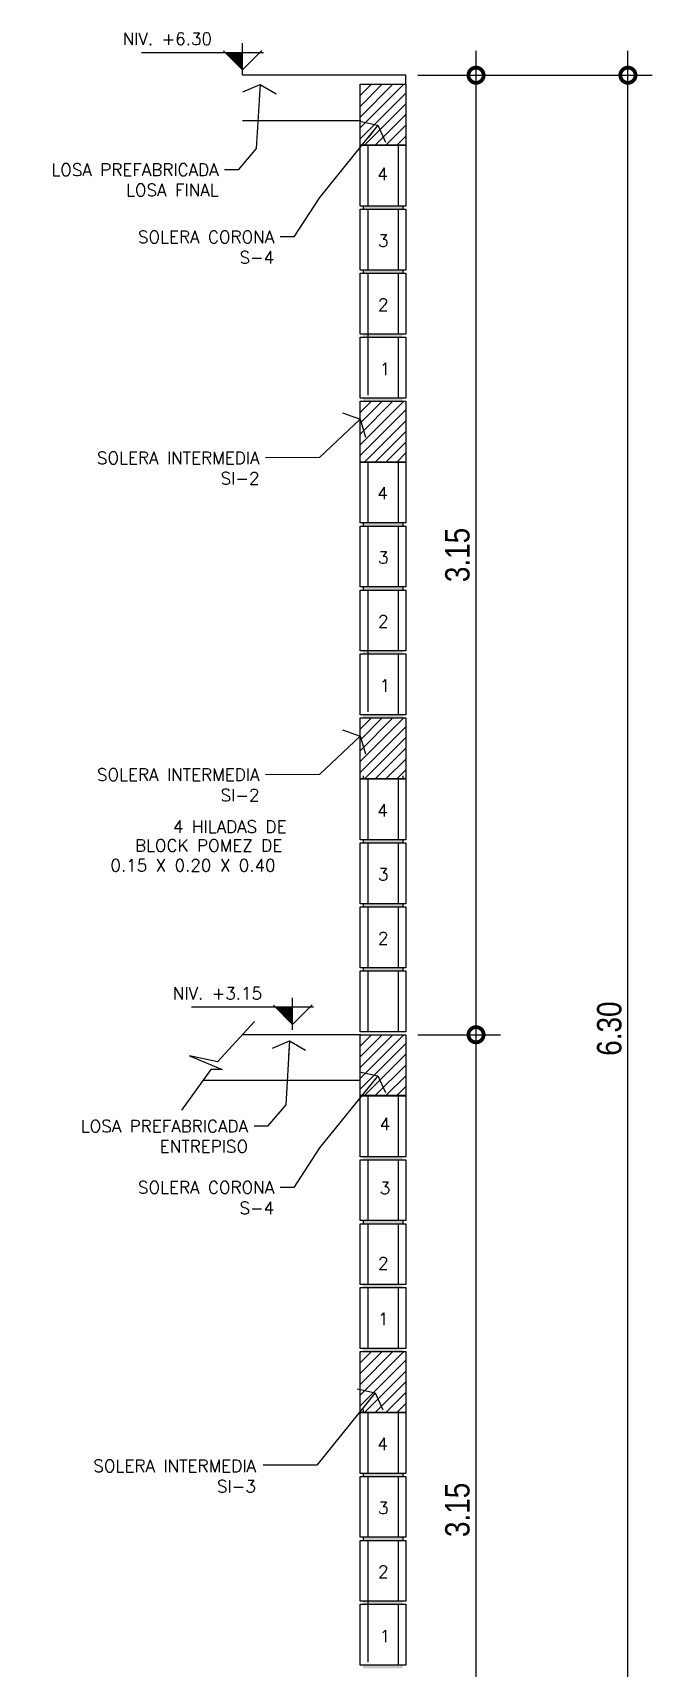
# Model space of a CAD drawing. Header units: inches. Extents: x -370 to 18, y -197 to 199.
# Drawn here: x -249.24 to -247.21, y 30.48 to 35.85 of the extents above; entities that cross this region are included whole.
import ezdxf

# ---------------------------------------------------------------- set-up
doc = ezdxf.new("R2010")
doc.units = ezdxf.units.IN
doc.header["$MEASUREMENT"] = 0
doc.header["$PDMODE"] = 34
doc.header["$PDSIZE"] = 0.2
for name, color, linetype in [('A_MUEBLES', 1, 'Continuous'), ('CM_CORTE', 2, 'Continuous'), ('CM_COTAS', 1, 'Continuous'), ('CM_HACTH', 8, 'Continuous'), ('CM_TEXTOS', 4, 'Continuous')]:
    doc.layers.add(name, color=color, linetype=linetype)
doc.styles.add('ML', font='ARIALN.TTF')
doc.styles.add('NT_20', font='romans.shx', dxfattribs={"height": 0.0403})
doc.dimstyles.new('DD_20 FLE', dxfattribs={"dimtxt": 0.0403, "dimasz": 0.044, "dimexe": 0.04, "dimexo": 0.04, "dimgap": 0.02, "dimtad": 1, "dimzin": 0, "dimdsep": 46, "dimtxsty": 'NT_20', "dimblk": 'FLECHA', "dimcen": 0.04, "dimdle": 0.04, "dimclrt": 4, "dimaunit": 1, "dimadec": 4, "dimazin": 0, "dimtfac": 1, "dimtofl": 0, "dimtmove": 2, "dimatfit": 3, "dimldrblk": 'FLECHA', "dimfxl": 1, "dimtolj": 1, "dimtzin": 0, "dimarcsym": 0})
doc.dimstyles.new('DD_20 G', dxfattribs={"dimtxt": 0.08, "dimasz": 0.1, "dimexe": 0.08, "dimexo": 0.04, "dimgap": 0.02, "dimtad": 1, "dimzin": 0, "dimdsep": 46, "dimtxsty": 'ML', "dimblk": 'DOTSMALL', "dimcen": 0.09, "dimdle": 0.08, "dimclrd": 1, "dimclre": 1, "dimclrt": 2, "dimadec": 0, "dimazin": 0, "dimtfac": 1, "dimtofl": 0, "dimtmove": 2, "dimatfit": 3, "dimldrblk": 'OPEN90', "dimfxl": 1, "dimtolj": 1, "dimtzin": 0, "dimarcsym": 0})

# ---------------------------------------------------------------- blocks, each defined once
blk = doc.blocks.new('FLECHA')
at = {"color": 9, "linetype": 'ByBlock'}
for p, q in [((-0.62, 1.24), (0, 0)), ((0, 0), (-0.62, -1.24))]:
    blk.add_line(p, q, dxfattribs=at)
blk.add_line((0, 0), (-1.16, 0))
blk = doc.blocks.new('_DotSmall')
at = {"color": 0, "linetype": 'ByBlock', "const_width": 0.5}
blk.add_lwpolyline([(-0.0625, 0, 1), (0.0625, 0, 1)], format="xyb", close=True, dxfattribs=at)
blk = doc.blocks.new('*D521')
at = {"layer": 'A_MUEBLES', "color": 1, "lineweight": -2, "transparency": 16777216}
for p, q in [((-247.789, 29.3562), (-247.789, 32.6362)), ((-247.9798, 32.5562), (-247.709, 32.5562)), ((-247.9798, 29.4362), (-247.709, 29.4362))]:
    blk.add_line(p, q, dxfattribs=at)
at = {"layer": 'DEFPOINTS', "color": 0, "transparency": 16777216}
for p in [(-248.0198, 32.5562), (-247.789, 32.5562), (-248.0198, 29.4362)]:
    blk.add_point(p, dxfattribs=at)
at = {"layer": 'A_MUEBLES', "color": 1, "lineweight": -2, "transparency": 16777216, "xscale": 0.1, "yscale": 0.1, "zscale": 0.1}
for p, rotation in [((-247.789, 32.5562), 90), ((-247.789, 29.4362), 270)]:
    blk.add_blockref('_DotSmall', p, dxfattribs=dict(at, rotation=rotation))
at = {"layer": 'A_MUEBLES', "color": 2, "transparency": 16777216, "insert": (-247.8499, 30.9962), "char_height": 0.08, "attachment_point": 5, "rotation": 90, "style": 'ML'}
blk.add_mtext('\\A1;3.15', dxfattribs=at)
blk = doc.blocks.new('_Open90')
at = {"color": 0, "linetype": 'ByBlock', "lineweight": -2}
for p, q in [((0, 0), (-1, 0)), ((-0.5, 0.5), (0, 0)), ((0, 0), (-0.5, -0.5))]:
    blk.add_line(p, q, dxfattribs=at)
blk = doc.blocks.new('*D522')
at = {"layer": 'A_MUEBLES', "color": 1, "lineweight": -2, "transparency": 16777216}
for p, q in [((-247.789, 32.4762), (-247.789, 35.7862)), ((-247.9798, 35.7062), (-247.709, 35.7062)), ((-247.9798, 32.5562), (-247.709, 32.5562))]:
    blk.add_line(p, q, dxfattribs=at)
at = {"layer": 'DEFPOINTS', "color": 0, "transparency": 16777216}
for p in [(-248.0198, 35.7062), (-247.789, 35.7062), (-248.0198, 32.5562)]:
    blk.add_point(p, dxfattribs=at)
at = {"layer": 'A_MUEBLES', "color": 1, "lineweight": -2, "transparency": 16777216, "xscale": 0.1, "yscale": 0.1, "zscale": 0.1}
for p, rotation in [((-247.789, 35.7062), 90), ((-247.789, 32.5562), 270)]:
    blk.add_blockref('_DotSmall', p, dxfattribs=dict(at, rotation=rotation))
at = {"layer": 'A_MUEBLES', "color": 2, "transparency": 16777216, "insert": (-247.8499, 34.1312), "char_height": 0.08, "attachment_point": 5, "rotation": 90, "style": 'ML'}
blk.add_mtext('\\A1;3.15', dxfattribs=at)
blk = doc.blocks.new('*D523')
at = {"layer": 'A_MUEBLES', "color": 1, "lineweight": -2, "transparency": 16777216}
for p, q in [((-247.2903, 29.3662), (-247.2903, 35.7862)), ((-247.9798, 35.7062), (-247.2103, 35.7062)), ((-247.9798, 29.4462), (-247.2103, 29.4462))]:
    blk.add_line(p, q, dxfattribs=at)
at = {"layer": 'DEFPOINTS', "color": 0, "transparency": 16777216}
for p in [(-248.0198, 35.7062), (-247.2903, 35.7062), (-248.0198, 29.4462)]:
    blk.add_point(p, dxfattribs=at)
at = {"layer": 'A_MUEBLES', "color": 1, "lineweight": -2, "transparency": 16777216, "xscale": 0.1, "yscale": 0.1, "zscale": 0.1}
for p, rotation in [((-247.2903, 35.7062), 90), ((-247.2903, 29.4462), 270)]:
    blk.add_blockref('_DotSmall', p, dxfattribs=dict(at, rotation=rotation))
at = {"layer": 'A_MUEBLES', "color": 2, "transparency": 16777216, "insert": (-247.3512, 32.5762), "char_height": 0.08, "attachment_point": 5, "rotation": 90, "style": 'ML'}
blk.add_mtext('\\A1;6.30', dxfattribs=at)

msp = doc.modelspace()

# ---------------------------------------------------------------- hatches: boundary and pattern name
at = {"layer": 'CM_COTAS', "linetype": 'Continuous'}
for points in [[(-248.02981, 35.27625), (-248.02981, 35.26625), (-248.15981, 35.26625), (-248.15981, 35.27625)], [(-248.02981, 35.06625), (-248.02981, 35.05625), (-248.15981, 35.05625), (-248.15981, 35.06625)], [(-248.02981, 34.85625), (-248.02981, 34.84625), (-248.15981, 34.84625), (-248.15981, 34.85625)], [(-248.02981, 34.64625), (-248.02981, 34.63625), (-248.15981, 34.63625), (-248.15981, 34.64625)], [(-248.02981, 34.23625), (-248.02981, 34.22625), (-248.15981, 34.22625), (-248.15981, 34.23625)], [(-248.02981, 34.02625), (-248.02981, 34.01625), (-248.15981, 34.01625), (-248.15981, 34.02625)], [(-248.02981, 33.81625), (-248.02981, 33.80625), (-248.15981, 33.80625), (-248.15981, 33.81625)], [(-248.02981, 33.60625), (-248.02981, 33.59625), (-248.15981, 33.59625), (-248.15981, 33.60625)], [(-248.02981, 33.19625), (-248.02981, 33.18625), (-248.15981, 33.18625), (-248.15981, 33.19625)], [(-248.02981, 32.98625), (-248.02981, 32.97625), (-248.15981, 32.97625), (-248.15981, 32.98625)], [(-248.02981, 32.77625), (-248.02981, 32.76625), (-248.15981, 32.76625), (-248.15981, 32.77625)], [(-248.02981, 32.15625), (-248.02981, 32.14625), (-248.15981, 32.14625), (-248.15981, 32.15625)], [(-248.02981, 31.94583), (-248.02981, 31.93583), (-248.15981, 31.93583), (-248.15981, 31.94583)], [(-248.02981, 31.73583), (-248.02981, 31.72583), (-248.15981, 31.72583), (-248.15981, 31.73583)], [(-248.02981, 31.52583), (-248.02981, 31.51583), (-248.15981, 31.51583), (-248.15981, 31.52583)], [(-248.02981, 31.11625), (-248.02981, 31.10625), (-248.15981, 31.10625), (-248.15981, 31.11625)], [(-248.02981, 30.90625), (-248.02981, 30.89625), (-248.15981, 30.89625), (-248.15981, 30.90625)], [(-248.02981, 30.69625), (-248.02981, 30.68625), (-248.15981, 30.68625), (-248.15981, 30.69625)], [(-248.02981, 30.48625), (-248.02981, 30.47625), (-248.15981, 30.47625), (-248.15981, 30.48625)]]:
    msp.add_hatch(color=8, dxfattribs=at).paths.add_polyline_path(points)
at = {"layer": 'CM_HACTH', "linetype": 'Continuous'}
h = msp.add_hatch(dxfattribs=at)
h.set_pattern_fill('ANSI31', color=256, scale=0.2, style=0)
h.set_pattern_definition([(45, (-649.56834, -59.369838), (-0.0176776695, 0.0176776695), [])])
h.paths.add_polyline_path([(-248.16981, 35.67666), (-248.01981, 35.67666), (-248.01981, 35.47666), (-248.16981, 35.47666)])
h = msp.add_hatch(dxfattribs=at)
h.set_pattern_fill('ANSI31', color=256, scale=0.2, style=0)
h.set_pattern_definition([(45, (-649.56834, -60.410255), (-0.0176776695, 0.0176776695), [])])
h.paths.add_polyline_path([(-248.16981, 34.63625), (-248.01981, 34.63625), (-248.01981, 34.43625), (-248.16981, 34.43625)])
h = msp.add_hatch(dxfattribs=at)
h.set_pattern_fill('ANSI31', color=256, scale=0.2, style=0)
h.set_pattern_definition([(45, (-649.56834, -61.450255), (-0.0176776695, 0.0176776695), [])])
h.paths.add_polyline_path([(-248.16981, 33.59625), (-248.01981, 33.59625), (-248.01981, 33.39625), (-248.16981, 33.39625)])
h = msp.add_hatch(dxfattribs=at)
h.set_pattern_fill('ANSI31', color=256, scale=0.2, style=0)
h.set_pattern_definition([(45, (-649.56834, -62.490255), (-0.0176776695, 0.0176776695), [])])
h.paths.add_polyline_path([(-248.16981, 32.55625), (-248.01981, 32.55625), (-248.01981, 32.35625), (-248.16981, 32.35625)])
h = msp.add_hatch(dxfattribs=at)
h.set_pattern_fill('ANSI31', color=256, scale=0.2, style=0)
h.set_pattern_definition([(45, (-649.568342, -63.530255), (-0.0176776695, 0.0176776695), [])])
h.paths.add_polyline_path([(-248.16981, 31.51625), (-248.01981, 31.51625), (-248.01981, 31.31625), (-248.16981, 31.31625)])
at = {"layer": 'CM_TEXTOS', "linetype": 'Continuous'}
for points in [[(-248.61217, 35.77974), (-248.55594, 35.77974), (-248.55594, 35.7235)], [(-248.44762, 32.64618), (-248.39138, 32.64618), (-248.39138, 32.58994)]]:
    msp.add_hatch(color=1, dxfattribs=at).paths.add_polyline_path(points)

# ---------------------------------------------------------------- linework, layer by layer
at = {"color": 5}
for p, q in [((-248.01981, 35.70625), (-248.55594, 35.70625)), ((-248.01981, 35.67666), (-248.01981, 35.70625)), ((-248.16783, 35.55625), (-248.55594, 35.55625)), ((-248.16783, 32.55625), (-248.55594, 32.55625)), ((-248.16981, 32.40625), (-248.68603, 32.40625))]:
    msp.add_line(p, q, dxfattribs=at)
at = {"color": 1}
for p, q in [((-248.51652, 32.59925), (-248.63785, 32.46687)), ((-248.63785, 32.46687), (-248.7294, 32.48695)), ((-248.7294, 32.48695), (-248.62296, 32.44233)), ((-248.66017, 32.44233), (-248.7562, 32.30833)), ((-248.62296, 32.44233), (-248.66017, 32.44233))]:
    msp.add_line(p, q, dxfattribs=at)
at = {"layer": 'CM_CORTE', "color": 4, "linetype": 'Continuous'}
for points in [[(-248.05719, 35.67666), (-248.01981, 35.67666), (-248.01981, 35.47666), (-248.16981, 35.47666), (-248.16981, 35.67666), (-248.05719, 35.67666)], [(-248.05719, 34.63625), (-248.01981, 34.63625), (-248.01981, 34.43625), (-248.16981, 34.43625), (-248.16981, 34.63625), (-248.05719, 34.63625)], [(-248.05719, 33.59625), (-248.01981, 33.59625), (-248.01981, 33.39625), (-248.16981, 33.39625), (-248.16981, 33.59625), (-248.05719, 33.59625)], [(-248.05719, 32.55625), (-248.01981, 32.55625), (-248.01981, 32.35625), (-248.16981, 32.35625), (-248.16981, 32.55625), (-248.05719, 32.55625)], [(-248.05718, 31.51625), (-248.01981, 31.51625), (-248.01981, 31.31625), (-248.16981, 31.31625), (-248.16981, 31.51625), (-248.05718, 31.51625)]]:
    msp.add_lwpolyline(points, dxfattribs=at)
at = {"layer": 'CM_CORTE', "color": 3, "linetype": 'Continuous'}
for points in [[(-248.01981, 35.47625), (-248.01981, 35.27625), (-248.16981, 35.27625), (-248.16981, 35.47625)], [(-248.01981, 35.26625), (-248.01981, 35.06625), (-248.16981, 35.06625), (-248.16981, 35.26625)], [(-248.01981, 35.05625), (-248.01981, 34.85625), (-248.16981, 34.85625), (-248.16981, 35.05625)], [(-248.01981, 34.84625), (-248.01981, 34.64625), (-248.16981, 34.64625), (-248.16981, 34.84625)], [(-248.01981, 34.43625), (-248.01981, 34.23625), (-248.16981, 34.23625), (-248.16981, 34.43625)], [(-248.01981, 34.22625), (-248.01981, 34.02625), (-248.16981, 34.02625), (-248.16981, 34.22625)], [(-248.01981, 34.01625), (-248.01981, 33.81625), (-248.16981, 33.81625), (-248.16981, 34.01625)], [(-248.01981, 33.80625), (-248.01981, 33.60625), (-248.16981, 33.60625), (-248.16981, 33.80625)], [(-248.01981, 33.39625), (-248.01981, 33.19625), (-248.16981, 33.19625), (-248.16981, 33.39625)], [(-248.01981, 33.18625), (-248.01981, 32.98625), (-248.16981, 32.98625), (-248.16981, 33.18625)], [(-248.01981, 32.97625), (-248.01981, 32.77625), (-248.16981, 32.77625), (-248.16981, 32.97625)], [(-248.01981, 32.76625), (-248.01981, 32.56625), (-248.16981, 32.56625), (-248.16981, 32.76625)], [(-248.01981, 32.35583), (-248.01981, 32.15583), (-248.16981, 32.15583), (-248.16981, 32.35583)], [(-248.01981, 32.14583), (-248.01981, 31.94583), (-248.16981, 31.94583), (-248.16981, 32.14583)], [(-248.01981, 31.93583), (-248.01981, 31.73583), (-248.16981, 31.73583), (-248.16981, 31.93583)], [(-248.01981, 31.72583), (-248.01981, 31.52583), (-248.16981, 31.52583), (-248.16981, 31.72583)], [(-248.01981, 31.31625), (-248.01981, 31.11625), (-248.16981, 31.11625), (-248.16981, 31.31625)], [(-248.01981, 31.10625), (-248.01981, 30.90625), (-248.16981, 30.90625), (-248.16981, 31.10625)], [(-248.01981, 30.89625), (-248.01981, 30.69625), (-248.16981, 30.69625), (-248.16981, 30.89625)], [(-248.01981, 30.68625), (-248.01981, 30.48625), (-248.16981, 30.48625), (-248.16981, 30.68625)]]:
    msp.add_lwpolyline(points, close=True, dxfattribs=at)
at = {"layer": 'CM_COTAS', "color": 8, "linetype": 'Continuous'}
for p, q in [((-248.14481, 35.47625), (-248.14481, 35.27625)), ((-248.04481, 35.47625), (-248.04481, 35.27625)), ((-248.15981, 35.27625), (-248.15981, 35.26625)), ((-248.14481, 35.26625), (-248.14481, 35.06625)), ((-248.04481, 35.26625), (-248.04481, 35.06625)), ((-248.02981, 35.27625), (-248.02981, 35.26625)), ((-248.15981, 35.06625), (-248.15981, 35.05625)), ((-248.02981, 35.06625), (-248.02981, 35.05625)), ((-248.14481, 35.05625), (-248.14481, 34.85625)), ((-248.04481, 35.05625), (-248.04481, 34.85625)), ((-248.14481, 34.85625), (-248.14481, 34.65625)), ((-248.04481, 34.84625), (-248.04481, 34.64625)), ((-248.14481, 34.43625), (-248.14481, 34.23625)), ((-248.04481, 34.43625), (-248.04481, 34.23625)), ((-248.15981, 34.23625), (-248.15981, 34.22625)), ((-248.14481, 34.22625), (-248.14481, 34.02625)), ((-248.04481, 34.22625), (-248.04481, 34.02625)), ((-248.02981, 34.23625), (-248.02981, 34.22625)), ((-248.15981, 34.02625), (-248.15981, 34.01625)), ((-248.14481, 34.01625), (-248.14481, 33.81625)), ((-248.04481, 34.01625), (-248.04481, 33.81625)), ((-248.02981, 34.02625), (-248.02981, 34.01625)), ((-248.14481, 33.81625), (-248.14481, 33.61625)), ((-248.04481, 33.80625), (-248.04481, 33.60625)), ((-248.15981, 33.40625), (-248.15981, 33.39625)), ((-248.02981, 33.40625), (-248.02981, 33.39625)), ((-248.14481, 33.39625), (-248.14481, 33.19625)), ((-248.04481, 33.39625), (-248.04481, 33.19625)), ((-248.15981, 33.19625), (-248.15981, 33.18625)), ((-248.14481, 33.18625), (-248.14481, 32.98625)), ((-248.04481, 33.18625), (-248.04481, 32.98625)), ((-248.02981, 33.19625), (-248.02981, 33.18625)), ((-248.15981, 32.98625), (-248.15981, 32.97625)), ((-248.14481, 32.97625), (-248.14481, 32.77625)), ((-248.04481, 32.97625), (-248.04481, 32.77625)), ((-248.02981, 32.98625), (-248.02981, 32.97625)), ((-248.15981, 32.77625), (-248.15981, 32.76625)), ((-248.14481, 32.76625), (-248.14481, 32.56625)), ((-248.04481, 32.76625), (-248.04481, 32.56625)), ((-248.02981, 32.77625), (-248.02981, 32.76625)), ((-248.14481, 32.35583), (-248.14481, 32.15583)), ((-248.04481, 32.35583), (-248.04481, 32.15583)), ((-248.14481, 32.14583), (-248.14481, 31.94583)), ((-248.04481, 32.14583), (-248.04481, 31.94583)), ((-248.15981, 31.94583), (-248.15981, 31.93583)), ((-248.14481, 31.93583), (-248.14481, 31.73583)), ((-248.04481, 31.93583), (-248.04481, 31.73583)), ((-248.02981, 31.94583), (-248.02981, 31.93583)), ((-248.14481, 31.72583), (-248.14481, 31.52583)), ((-248.04481, 31.72583), (-248.04481, 31.52583)), ((-248.15981, 31.32625), (-248.15981, 31.31625)), ((-248.14481, 31.31625), (-248.14481, 31.11625)), ((-248.04481, 31.31625), (-248.04481, 31.11625)), ((-248.15981, 31.11625), (-248.15981, 31.10625)), ((-248.14481, 31.10625), (-248.14481, 30.90625)), ((-248.04481, 31.10625), (-248.04481, 30.90625)), ((-248.02981, 31.11625), (-248.02981, 31.10625)), ((-248.15981, 30.90625), (-248.15981, 30.89625)), ((-248.14481, 30.89625), (-248.14481, 30.69625)), ((-248.04481, 30.89625), (-248.04481, 30.69625)), ((-248.02981, 30.90625), (-248.02981, 30.89625)), ((-248.14481, 30.69625), (-248.14481, 30.49625)), ((-248.04481, 30.68625), (-248.04481, 30.48625))]:
    msp.add_line(p, q, dxfattribs=at)
at = {"layer": 'CM_TEXTOS', "color": 1, "linetype": 'Continuous'}
for p, q in [((-248.48734, 35.77974), (-248.88734, 35.77974)), ((-248.61878, 35.78635), (-248.55594, 35.7235)), ((-248.55594, 35.70625), (-248.55594, 35.8112)), ((-248.49195, 35.78749), (-248.55594, 35.7235)), ((-248.45423, 32.65279), (-248.39138, 32.58994)), ((-248.39138, 32.57268), (-248.39138, 32.67764)), ((-248.3274, 32.65393), (-248.39138, 32.58994)), ((-248.32279, 32.64618), (-248.72279, 32.64618))]:
    msp.add_line(p, q, dxfattribs=at)

# ---------------------------------------------------------------- texts
at = {"layer": 'CM_COTAS', "color": 4, "linetype": 'Continuous', "style": 'NT_20'}
for s, p in [('4', (-248.11294, 35.36146)), ('3', (-248.11102, 35.14288)), ('2', (-248.11102, 34.93288)), ('1', (-248.10526, 34.72162)), ('4', (-248.11294, 34.314)), ('3', (-248.11102, 34.10288)), ('2', (-248.11102, 33.89288)), ('1', (-248.10526, 33.68162)), ('4', (-248.11294, 33.27288)), ('3', (-248.11102, 33.06288)), ('2', (-248.11102, 32.85288)), ('4', (-248.10526, 32.24288)), ('3', (-248.10526, 32.03288)), ('2', (-248.11102, 31.7854)), ('1', (-248.11102, 31.60246)), ('4', (-248.11294, 31.19287)), ('3', (-248.11102, 30.98287)), ('2', (-248.11102, 30.77287)), ('1', (-248.10526, 30.56162))]:
    msp.add_text(s, height=0.0403, dxfattribs=at).set_placement(p)
at = {"layer": 'CM_COTAS', "color": 4, "linetype": 'Continuous', "char_height": 0.0403, "attachment_point": 3, "style": 'NT_20'}
for s, insert in [('LOSA PREFABRICADA', (-248.63448, 35.41598)), ('LOSA FINAL', (-248.63448, 35.34941)), ('SOLERA CORONA\\PS-4', (-248.45173, 35.19546)), ('SOLERA INTERMEDIA\\PSI-2', (-248.5, 34.47006)), ('SOLERA INTERMEDIA\\PSI-2', (-248.5, 33.43006)), ('LOSA PREFABRICADA', (-248.5378, 32.27614)), ('ENTREPISO', (-248.5378, 32.20958)), ('SOLERA CORONA\\PS-4', (-248.45173, 32.07504)), ('SOLERA INTERMEDIA\\PSI-3', (-248.51181, 31.16093))]:
    msp.add_mtext(s, dxfattribs=dict(at, insert=insert))
at = {"layer": 'CM_TEXTOS', "color": 4, "linetype": 'Continuous', "style": 'NT_20'}
for s, p in [('NIV. +6.30', (-248.94958, 35.80554)), ('NIV. +3.15', (-248.78503, 32.67197))]:
    msp.add_text(s, height=0.0403, dxfattribs=at).set_placement(p)
at = {"layer": 'CM_TEXTOS', "linetype": 'Continuous', "style": 'NT_20'}
for s, p in [('4 HILADAS DE', (-248.78427, 33.21945)), ('BLOCK POMEZ DE', (-248.90901, 33.15726)), ('0.15 X 0.20 X 0.40', (-248.98961, 33.09202))]:
    msp.add_text(s, height=0.0403, dxfattribs=at).set_placement(p)

# ---------------------------------------------------------------- dimensions: what is measured, and where the dimension line sits
at = {"layer": 'A_MUEBLES'}
dim = msp.add_linear_dim(base=(-247.78902, 35.70625), p1=(-248.01981, 32.55625), p2=(-248.01981, 35.70625), angle=90, dimstyle='DD_20 G', dxfattribs=at)
dim.commit()
dim.dimension.update_dxf_attribs({"geometry": '*D522', "text_midpoint": (-247.84987, 34.13125)})
for base, p1, p2, text, picture, middle in [((-247.29031, 35.70625), (-248.01981, 29.44625), (-248.01981, 35.70625), '6.30', '*D523', (-247.35116, 32.57625)), ((-247.78902, 32.55625), (-248.01981, 29.43625), (-248.01981, 32.55625), '3.15', '*D521', (-247.84987, 30.99625))]:
    dim = msp.add_linear_dim(base=base, p1=p1, p2=p2, angle=90, text=text, dimstyle='DD_20 G', dxfattribs=at)
    dim.commit()
    dim.dimension.update_dxf_attribs({"geometry": picture, "text_midpoint": middle})

# ---------------------------------------------------------------- leaders
at = {"layer": 'CM_COTAS', "linetype": 'Continuous', "annotation_type": 0, "has_hookline": 1, "hookline_direction": 1}
for points, text_width in [([(-248.49824, 35.6759), (-248.51062, 35.46599), (-248.57048, 35.39583), (-248.61448, 35.39583)], 0.61026), ([(-248.1117, 35.54202), (-248.30299, 35.30517), (-248.38773, 35.17531), (-248.43173, 35.17531)], 0.49895), ([(-248.16981, 34.57665), (-248.30299, 34.45102), (-248.48, 34.44991)], 0.5949), ([(-248.16981, 33.53665), (-248.30299, 33.41102), (-248.48, 33.40991)], 0.5949), ([(-248.40156, 32.53606), (-248.41394, 32.32616), (-248.4738, 32.25599), (-248.5178, 32.25599)], 0.61026), ([(-248.1117, 32.42161), (-248.30299, 32.18475), (-248.38773, 32.05489), (-248.43173, 32.05489)], 0.49895)]:
    msp.add_leader(points, dimstyle='DD_20 FLE', override={"dimgap": 0.02, "dimtad": 0}, dxfattribs=dict(at, text_width=text_width))
at = {"layer": 'CM_COTAS', "linetype": 'Continuous'}
msp.add_leader([(-248.1201, 31.38048), (-248.31138, 31.14362), (-248.4884, 31.14362)], dimstyle='DD_20 FLE', override={"dimgap": 0.02, "dimtad": 0}, dxfattribs=at)

doc.saveas('drawing.dxf')
